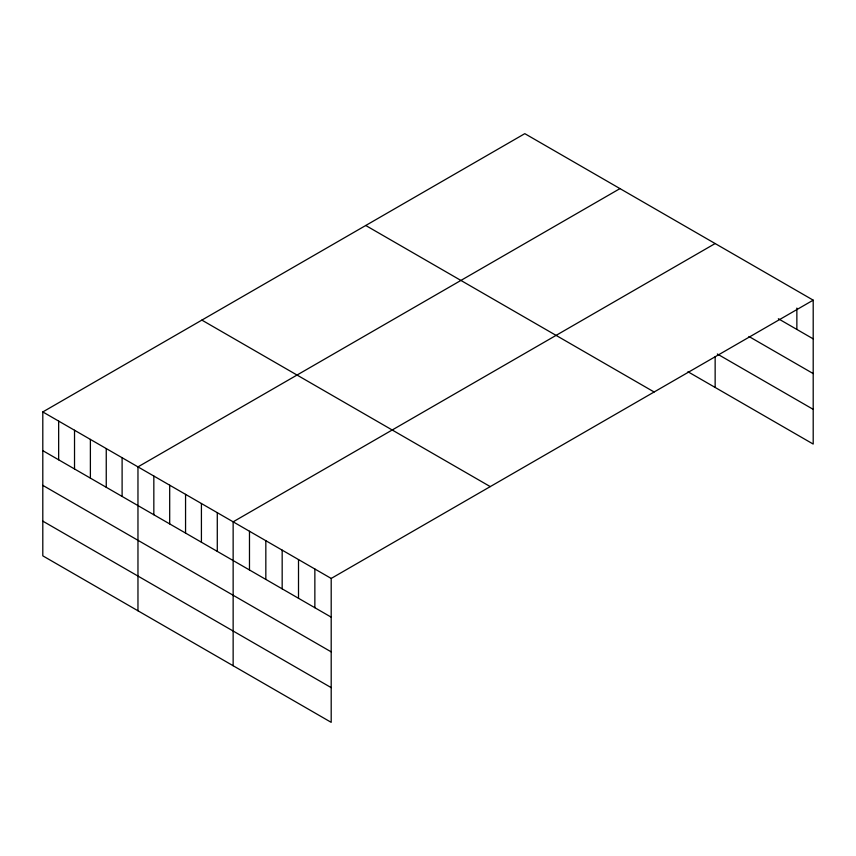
<?xml version="1.0" encoding="UTF-8"?>
<svg xmlns="http://www.w3.org/2000/svg" width="856" height="856" viewBox="0 0 856 856"><rect width="100%" height="100%" fill="white"/><g stroke="black" fill="none" stroke-linecap="round" stroke-linejoin="round"><path stroke-width="1.28" d="M42.8 411.939L331.197 578.442L331.197 722.346L42.8 555.844L42.8 411.939L524.803 133.654L813.2 300.156L813.2 444.061L687.957 371.75M619.979 188.598L137.966 466.884L137.966 610.788M715.145 243.543L233.142 521.828L233.142 665.733M331.197 578.442L813.2 300.156M778.339 318.742L813.2 338.869M748.914 336.472L813.2 373.58M717.328 353.999L813.2 409.35M365.747 225.492L654.134 391.995M201.866 320.101L490.253 486.604M42.8 450.652L331.197 617.155M42.8 485.363L331.197 651.865M42.8 521.133L331.197 687.635M796.861 308.074L796.861 329.432M715.145 356.749L715.145 387.447M314.858 569.005L314.858 607.717M298.509 559.567L298.509 598.28M282.17 550.14L282.17 588.842M265.831 540.703L265.831 579.416M249.481 531.266L249.481 569.978M217.285 512.669L217.285 551.382M201.417 503.51L201.417 542.223M185.559 494.361L185.559 533.063M169.691 485.202L169.691 523.915M153.834 476.043L153.834 514.756M122.108 457.725L122.108 496.437M106.251 448.565L106.251 487.278M90.383 439.406L90.383 478.119M74.526 430.258L74.526 468.96M58.657 421.099L58.657 459.811"/></g></svg>
